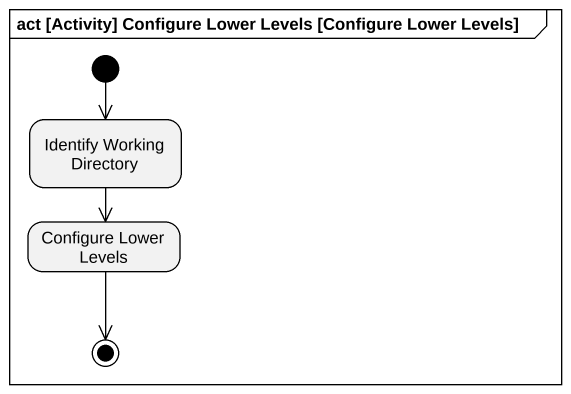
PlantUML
@startuml
mainframe act [Activity] Configure Lower Levels [Configure Lower Levels]
hide empty description
state "Identify Working Directory" as Identify_Working_Directory
state "Configure Lower Levels" as Configure_Lower_Levels
[*] --> Identify_Working_Directory
Identify_Working_Directory --> Configure_Lower_Levels
Configure_Lower_Levels --> [*]
@enduml
